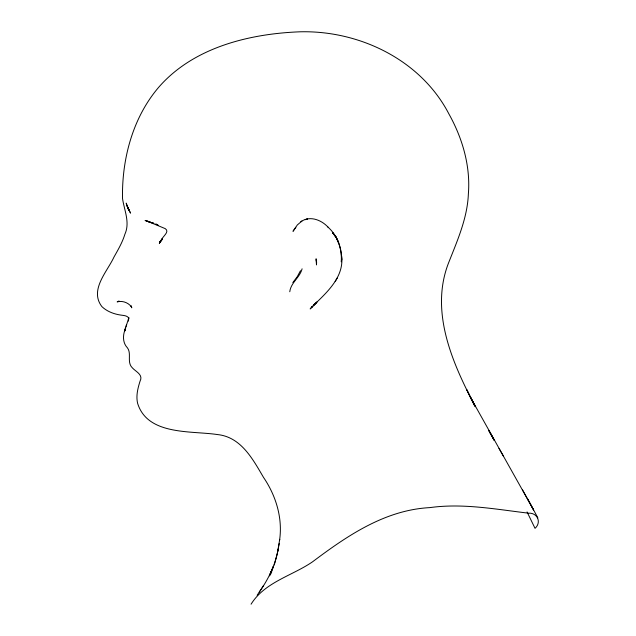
<?xml version="1.0" encoding="UTF-8"?>
<svg xmlns="http://www.w3.org/2000/svg" width="636" height="636" viewBox="0 0 636 636"><rect width="100%" height="100%" fill="white"/><g stroke="black" fill="none" stroke-linecap="round" stroke-linejoin="round"><path stroke-width="0.95" d="M341.23 261.841C341.953 253.327 339.998 244.645 335.999 237.101L338.694 242.88L336.086 237.323L332.771 232.871L336.563 237.872L332.938 233.102M277.773 551.372L279.705 539.36L279.601 540.075C282.789 517.95 275.921 495.587 263.479 477.334C252.786 459.105 241.012 436.924 217.401 434.555C191.094 430.58 147.48 435.644 137.575 403.2C135.897 395.799 137.821 388.294 140.031 381.234C143.505 374.699 135.913 371.798 132.407 367.91C126.516 362.321 131.883 353.616 127.383 347.781C122.351 342.581 122.724 334.488 125.634 328.327M277.662 551.611L279.22 543.494M128.424 321.116L128.854 317.618L124.489 331.475L124.982 329.687M278.019 549.79C275.348 565.253 268.169 579.38 259.273 592.148M277.606 552.247L274.259 565.038M124.489 331.475L125.451 327.93M289.77 291.749C290.867 282.519 299.906 277.558 302.092 268.813M124.505 331.443L125.022 329.822M126.5 324.964L125.96 326.419M160.177 241.505L159.684 242.642L160.932 240.384L159.342 243.485L160.725 240.639L162.554 238.731L161.496 239.764M273.424 566.477L269.402 575.755L273.424 566.477L270.658 572.957M300.478 270.705L297.29 276.644L292.83 282.591M251.069 604.2C264.822 582.043 292.21 575.811 312.61 561.763C347.28 535.719 384.971 509.985 429.841 507.615C462.817 503.012 495.786 509.293 528.484 513.173C537.579 512.6 541.705 522.458 535.035 528.341L527.053 511.94M270.284 574.952L271.826 571.621M159.731 242.475L159.517 242.928L162.466 238.842L159.914 242.125L160.829 240.774M316.593 302.482L313.715 305.177C327.596 291.773 345.054 276.048 341.397 254.567L341.699 260.14C341.771 247.841 337.263 235.264 327.874 227.028M161.624 239.716L161.035 240.774C162.172 236.473 170.209 231.997 165.281 228.65L148.085 221.503L150.39 222.306M335.188 281.438L337.334 277.924M257.127 595.328L263.368 585.788M295.835 227.306L292.997 231.313L297.306 224.969L301.869 221.097L300.908 221.718C309.716 215.326 321.347 219.849 328.073 227.195M312.276 306.48L310.169 308.945L316.831 302.243M162.148 239.184L160.518 241.187L162.045 239.685M316.998 301.909L311.72 307.283L312.006 306.997M119.043 300.971L117.159 301.893C122.358 300.399 128.464 302.625 131.549 307.037L131.278 306.465L131.755 307.808L131.27 305.797M149.293 221.718L148.029 221.415L149.993 221.885L145.167 220.461L151.376 222.656M153.085 223.109L151.75 222.703L153.84 223.379M152.481 222.926L152.091 222.791L153.674 223.395M149.007 221.837L149.579 222.036M145.262 220.461L147.417 221.28M155.597 224.126L156.869 224.595L156.035 224.079M156.106 224.293L158.173 225.319L157.474 224.953M131.183 306.417L131.549 307.037M522.466 489.752L533.604 509.977L470.505 397.421L475.418 406.746C452.196 362.878 428.895 310.312 449.374 260.879C457.92 239.279 467.428 217.496 468.374 193.908C470.608 166.052 462.459 138.258 448.976 114.067C421.032 60.046 359.626 30.321 300.152 31.8C249.264 33.716 193.272 47.398 158.626 87.363C132.686 117.787 121.802 159.016 122.51 198.416C124.219 210.27 130.245 222.409 124.879 234.271C122.422 242.372 118.121 249.686 114.003 257.008C107.071 271.962 89.191 290.072 101.911 306.632C106.904 311.409 113.669 313.985 120.419 315.019C122.899 315.456 125.682 315.377 127.78 316.959C128.512 317.42 128.997 319.964 128.472 317.65M493.926 439.476L488.838 430.636L494.339 440.533L489.426 431.59M498.982 448.404L503.434 456.155M527.729 499.029L537.841 517.847M470.918 398.057L475.195 406.078M471.077 398.692L466.816 389.789L474.52 405.696M316.553 261.778L316.474 264.926L316.084 258.804L316.609 263.153L316.394 260.076L316.553 261.778M160.598 240.821L160.081 241.688L160.598 240.821M307.498 219.007L305.288 219.643L307.498 219.007M130.475 212.965L127.59 207.352L126.198 203.099L128.21 208.998L127.59 207.352L130.475 212.965M129.466 211.057L127.2 205.929L129.466 211.057"/></g></svg>
